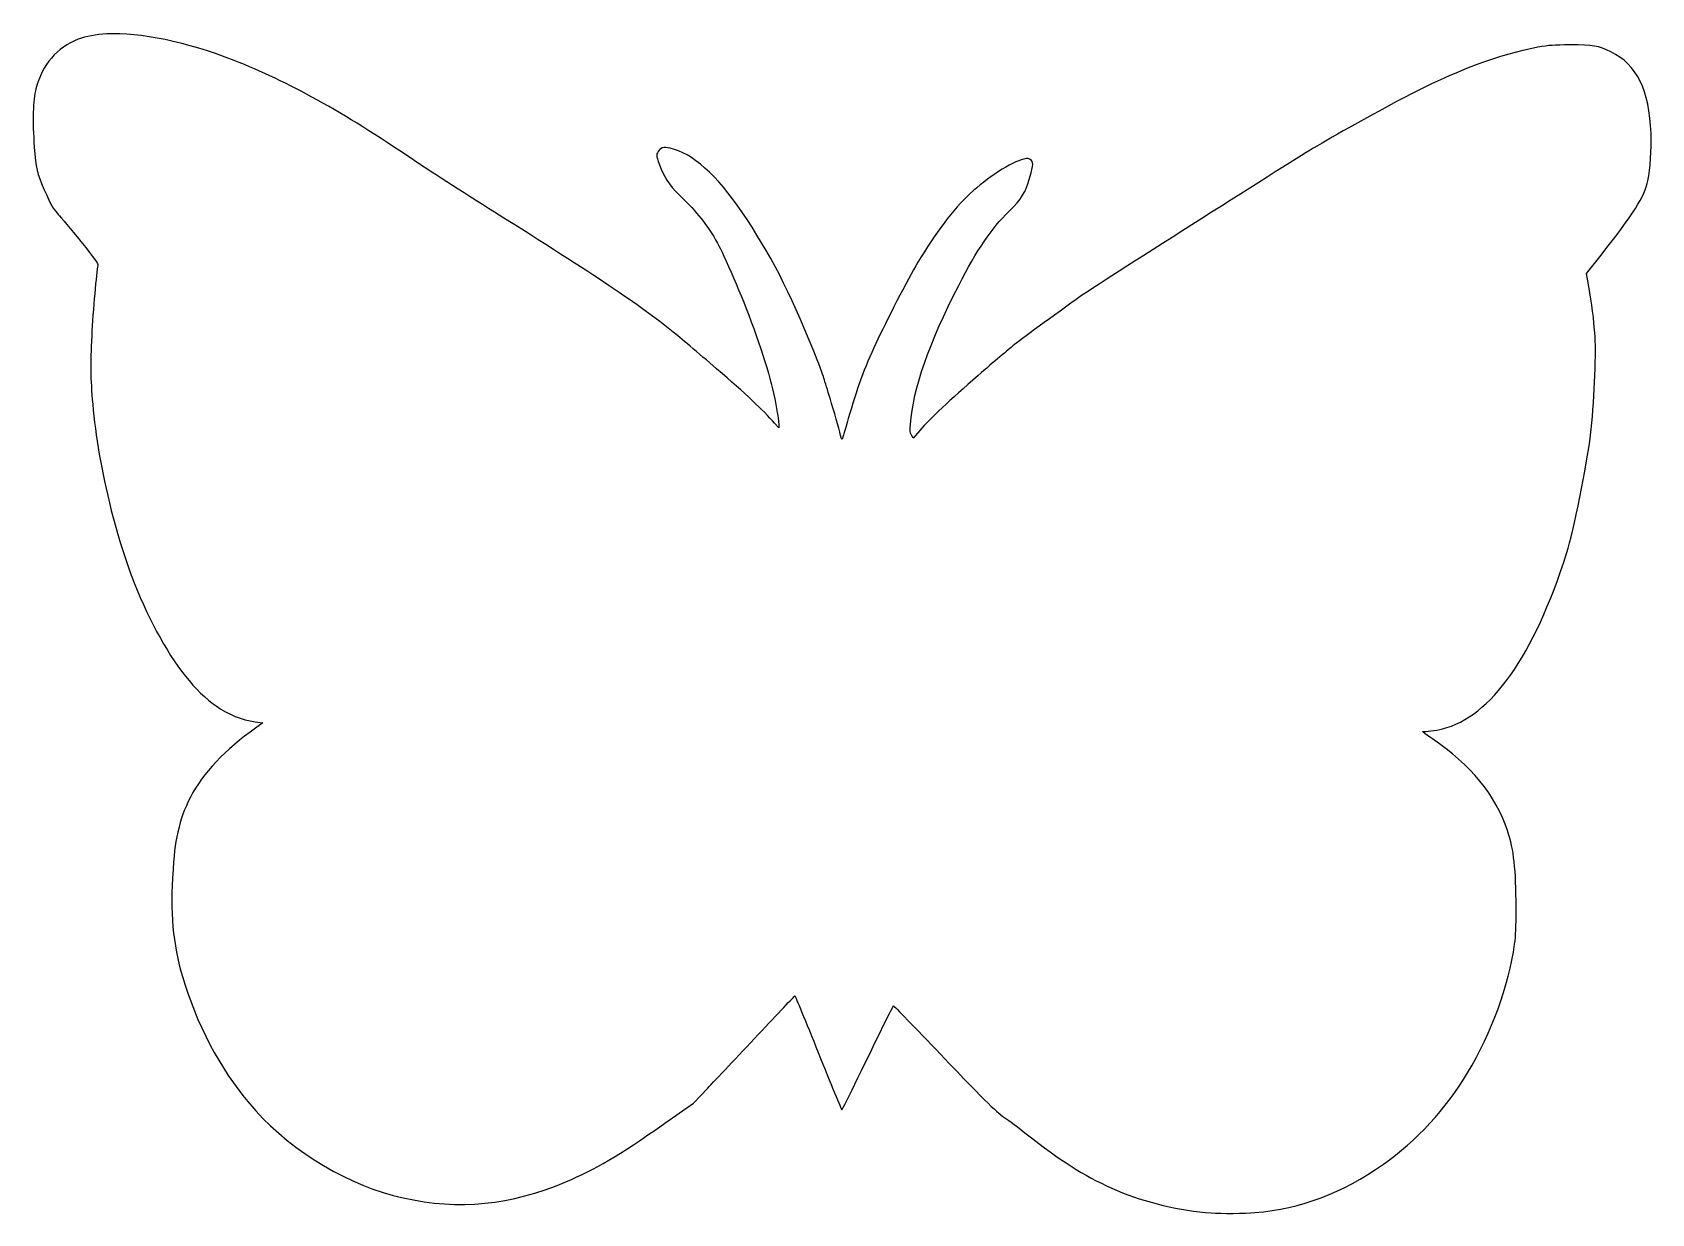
# Model space of a CAD drawing. Extents: x 88.2 to 118.3, y 162.6 to 184.5.
import ezdxf

# ---------------------------------------------------------------- set-up
doc = ezdxf.new("R2010")
doc.units = 0
doc.layers.add('Layer_1', color=7, linetype='CONTINUOUS')

msp = doc.modelspace()

# ---------------------------------------------------------------- linework, layer by layer
at = {"layer": 'Layer_1', "color": 7}
for points in [[(89.627603, 184.483732), (89.627603, 184.483732)], [(117.104033, 179.80171), (117.059383, 180.043693), (117.331685, 180.385998)], [(102.085069, 177.245175), (102.085069, 177.179578), (102.009002, 177.266119)], [(104.698933, 177.130519), (104.576011, 176.988858), (104.545144, 177.04894)], [(92.375965, 171.732469), (92.520381, 171.712076), (92.384231, 171.615612)], [(99.970057, 164.288858), (100.501427, 164.661479), (100.767114, 164.939843)]]:
    msp.add_lwpolyline(points, dxfattribs=at)
for points in [[(89.097886, 184.385617), (88.697243, 184.231109), (88.430952, 183.92001), (88.311855, 183.467842)], [(89.627603, 184.483732), (89.421866, 184.473913), (89.242906, 184.44154), (89.097886, 184.385617)], [(91.989563, 183.991497), (91.101071, 184.339511), (90.244817, 184.51319), (89.627603, 184.483732)], [(116.160903, 184.236237), (115.426702, 184.102715), (114.619995, 183.798302), (113.663346, 183.29421)], [(116.765036, 184.280885), (116.441948, 184.28025), (116.376295, 184.27541), (116.160903, 184.236237)], [(117.514136, 184.151901), (117.277859, 184.265727), (117.186055, 184.281731), (116.765036, 184.280885)], [(118.258277, 182.637714), (118.227684, 183.443836), (117.993123, 183.921187), (117.514136, 184.151901)], [(95.301263, 182.153745), (93.999795, 183.039039), (92.986795, 183.600893), (91.989563, 183.991497)], [(88.311855, 183.467842), (88.257216, 183.260375), (88.246088, 182.869748), (88.281535, 182.388012)], [(113.663346, 183.29421), (113.082984, 182.988392), (112.402755, 182.609099), (111.995368, 182.363758)], [(118.200399, 181.764035), (118.246034, 181.986147), (118.269283, 182.344857), (118.258277, 182.637714)], [(88.281535, 182.388012), (88.31083, 181.990174), (88.329756, 181.906778), (88.459578, 181.609146)], [(99.849342, 182.302022), (99.807657, 182.241211), (99.811922, 182.215687), (99.905563, 181.977356)], [(100.073686, 182.364311), (99.941295, 182.391915), (99.903864, 182.381597), (99.849342, 182.302022)], [(101.402114, 181.187464), (100.943588, 181.865585), (100.475232, 182.280587), (100.073686, 182.364311)], [(111.995368, 182.363758), (111.492815, 182.0611), (107.92265, 179.790966), (107.700851, 179.633037)], [(96.816003, 181.179748), (96.226638, 181.549617), (95.54499, 181.987956), (95.301263, 182.153745)], [(99.905563, 181.977356), (99.979731, 181.788651), (100.094333, 181.634047), (100.322284, 181.416219)], [(106.626533, 182.164771), (106.408911, 182.114538), (105.933615, 181.809205), (105.635448, 181.528117)], [(106.748902, 182.156502), (106.713342, 182.179785), (106.696468, 182.180914), (106.626533, 182.164771)], [(106.740633, 181.827425), (106.8091, 182.067294), (106.810398, 182.116218), (106.748902, 182.156502)], [(106.356438, 181.19849), (106.59342, 181.432732), (106.658224, 181.538616), (106.740633, 181.827425)], [(117.331685, 180.385998), (117.930955, 181.139813), (118.140539, 181.471842), (118.200399, 181.764035)], [(88.459578, 181.609146), (88.593747, 181.301473), (88.625457, 181.24552), (88.725815, 181.139509)], [(100.322284, 181.416219), (100.600047, 181.150798), (100.803975, 180.88162), (100.980985, 180.546402)], [(105.635448, 181.528117), (105.318822, 181.229605), (104.978124, 180.781064), (104.666409, 180.252052)], [(88.725815, 181.139509), (88.776389, 181.08607), (88.96451, 180.860193), (89.143637, 180.637353)], [(100.127153, 178.957798), (99.490601, 179.467034), (98.704973, 179.99429), (96.816003, 181.179748)], [(102.734401, 178.601162), (102.284538, 179.716572), (101.925721, 180.413103), (101.402114, 181.187464)], [(105.421577, 179.823207), (105.764787, 180.491464), (106.017828, 180.863806), (106.356438, 181.19849)], [(89.143637, 180.637353), (89.410958, 180.304763), (89.467924, 180.225346), (89.460586, 180.194174)], [(100.980985, 180.546402), (101.028822, 180.455775), (101.17072, 180.142686), (101.296281, 179.850216)], [(89.460586, 180.194174), (89.431715, 180.069632), (89.369062, 179.352974), (89.346484, 178.891103)], [(104.666409, 180.252052), (104.474837, 179.926955), (104.078391, 179.164645), (103.883686, 178.746685)], [(101.296281, 179.850216), (101.535126, 179.29382), (101.823526, 178.475509), (101.946716, 178.004748)], [(104.525298, 177.246826), (104.579062, 177.915489), (104.867377, 178.744142), (105.421577, 179.823207)], [(107.700851, 179.633037), (107.181788, 179.263439), (106.550917, 178.802452), (106.428094, 178.703138)], [(117.219786, 178.873465), (117.197293, 179.213489), (117.164316, 179.476805), (117.104033, 179.80171)], [(100.93303, 178.277047), (100.596254, 178.566305), (100.233494, 178.872714), (100.127153, 178.957798)], [(89.346484, 178.891103), (89.31908, 178.330122), (89.321888, 178.126521), (89.364673, 177.618346)], [(103.883686, 178.746685), (103.675829, 178.300511), (103.525295, 177.887691), (103.374362, 177.352109)], [(106.428094, 178.703138), (106.3572, 178.645796), (106.066807, 178.398482), (105.783174, 178.153575)], [(117.136553, 177.046186), (117.204484, 177.612448), (117.244622, 178.496399), (117.219786, 178.873465)], [(102.922366, 178.101762), (102.902893, 178.168231), (102.81839, 178.392888), (102.734401, 178.601162)], [(102.009002, 177.266119), (101.785934, 177.519995), (101.483899, 177.803919), (100.93303, 178.277047)], [(103.035916, 177.730795), (102.99299, 177.868166), (102.94184, 178.03529), (102.922366, 178.101762)], [(105.783174, 178.153575), (105.246274, 177.689921), (104.908652, 177.371252), (104.698933, 177.130519)], [(101.946716, 178.004748), (102.008861, 177.767218), (102.085069, 177.348725), (102.085069, 177.245175)], [(89.364673, 177.618346), (89.413977, 177.032566), (89.525924, 176.394803), (89.709735, 175.65216)], [(103.229943, 177.040121), (103.195625, 177.191649), (103.116518, 177.472866), (103.035916, 177.730795)], [(103.374362, 177.352109), (103.319413, 177.15713), (103.268687, 176.987935), (103.261914, 176.97563)], [(104.545144, 177.04894), (104.518615, 177.100192), (104.515703, 177.128696), (104.525298, 177.246826)], [(103.261914, 176.97563), (103.253814, 176.961068), (103.242643, 176.983595), (103.229943, 177.040121)], [(116.699439, 174.871091), (116.816392, 175.237057), (117.072009, 176.508874), (117.136553, 177.046186)], [(89.709735, 175.65216), (90.125505, 173.972399), (90.88315, 172.558311), (91.65277, 172.026268)], [(114.389298, 171.600731), (115.294497, 171.827742), (116.084138, 172.945455), (116.699439, 174.871091)], [(91.65277, 172.026268), (91.887071, 171.864301), (92.123827, 171.768308), (92.375965, 171.732469)], [(92.384231, 171.615612), (91.825995, 171.222369), (91.403811, 170.775191), (91.178174, 170.336793)], [(114.026047, 171.548364), (114.025765, 171.55542), (114.030847, 171.55818), (114.037621, 171.554426)], [(114.207397, 171.414419), (114.107999, 171.480775), (114.026047, 171.541196), (114.026047, 171.548364)], [(114.037621, 171.554426), (114.057659, 171.543115), (114.272909, 171.571538), (114.389298, 171.600731)], [(115.596458, 169.715574), (115.383183, 170.366624), (114.910187, 170.94521), (114.207397, 171.414419)], [(91.178174, 170.336793), (91.062576, 170.112181), (90.999124, 169.935848), (90.944457, 169.689115)], [(90.944457, 169.689115), (90.886828, 169.42907), (90.872347, 169.307802), (90.844686, 168.83418)], [(115.756862, 168.280208), (115.755141, 169.011951), (115.717475, 169.346159), (115.596458, 169.715574)], [(90.844686, 168.83418), (90.800603, 168.082021), (90.865415, 167.523658), (91.072341, 166.870201)], [(115.7293, 167.611584), (115.751596, 167.769451), (115.756862, 167.913957), (115.756862, 168.280208)], [(114.858382, 165.226476), (115.309458, 165.984517), (115.618133, 166.830074), (115.7293, 167.611584)], [(91.072341, 166.870201), (91.359586, 165.963054), (91.798936, 165.178315), (92.386438, 164.523125)], [(101.702526, 165.932582), (102.071164, 166.325292), (102.377082, 166.648021), (102.382726, 166.649715)], [(102.382726, 166.649715), (102.388286, 166.651399), (102.584225, 166.178494), (102.818187, 165.599097)], [(103.970777, 165.987703), (104.098849, 166.251369), (104.208487, 166.467261), (104.214414, 166.467261)], [(104.214414, 166.467261), (104.220227, 166.467261), (104.611269, 166.062879), (105.083681, 165.568781)], [(100.767114, 164.939843), (100.913136, 165.093064), (101.333887, 165.539873), (101.702526, 165.932582)], [(103.251993, 164.537456), (103.259755, 164.529706), (103.4032, 164.819165), (103.970777, 165.987703)], [(102.818187, 165.599097), (103.052149, 165.019703), (103.247478, 164.542), (103.251993, 164.537456)], [(105.083681, 165.568781), (105.996077, 164.614557), (106.111641, 164.501896), (106.315095, 164.364375)], [(113.295687, 163.529285), (113.910451, 163.960428), (114.460449, 164.557748), (114.858382, 165.226476)], [(92.386438, 164.523125), (93.083555, 163.745659), (94.135677, 163.12361), (95.119362, 162.906963)], [(98.136162, 163.204066), (98.706957, 163.445169), (99.082129, 163.66697), (99.970057, 164.288858)], [(106.315095, 164.364375), (106.385989, 164.316442), (106.603523, 164.152785), (106.798511, 164.000574)], [(106.798511, 164.000574), (107.39606, 163.5341), (107.817085, 163.27579), (108.36231, 163.042562)], [(110.907822, 162.632456), (111.787508, 162.712319), (112.526434, 162.989769), (113.295687, 163.529285)], [(95.119362, 162.906963), (96.166858, 162.676257), (97.104781, 162.768417), (98.136162, 163.204066)], [(108.36231, 163.042562), (108.86952, 162.825592), (109.539955, 162.665933), (110.101944, 162.627495)], [(110.101944, 162.627495), (110.289284, 162.614682), (110.743625, 162.617555), (110.907822, 162.632456)]]:
    msp.add_open_spline(points, degree=3, dxfattribs=at)

doc.saveas('drawing.dxf')
